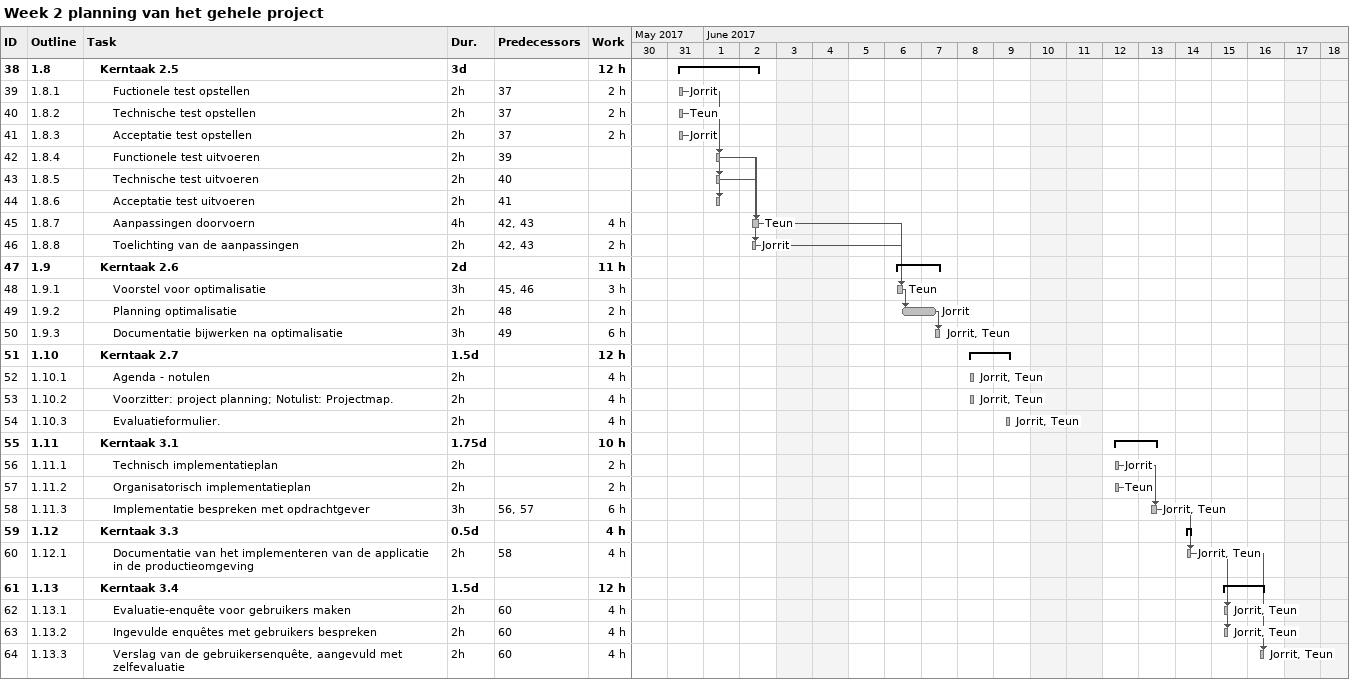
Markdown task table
Week 2 planning van het gehele project

| ID | WBS | Task | Duration | Start | Finish | Predecessors | Resources | Work (h) |
|---|---|---|---|---|---|---|---|---|
| 38 | 1.8 | **Kerntaak 2.5** | 3d | 2017-05-31 | 2017-06-02 |  |  | 12 |
| 39 | 1.8.1 | Fuctionele test opstellen | 2h | 2017-05-31 | 2017-05-31 | 37 | Jorrit | 2 |
| 40 | 1.8.2 | Technische test opstellen | 2h | 2017-05-31 | 2017-05-31 | 37 | Teun | 2 |
| 41 | 1.8.3 | Acceptatie test opstellen | 2h | 2017-05-31 | 2017-05-31 | 37 | Jorrit | 2 |
| 42 | 1.8.4 | Functionele test uitvoeren | 2h | 2017-06-01 | 2017-06-01 | 39 |  |  |
| 43 | 1.8.5 | Technische test uitvoeren | 2h | 2017-06-01 | 2017-06-01 | 40 |  |  |
| 44 | 1.8.6 | Acceptatie test uitvoeren | 2h | 2017-06-01 | 2017-06-01 | 41 |  |  |
| 45 | 1.8.7 | Aanpassingen doorvoern | 4h | 2017-06-02 | 2017-06-02 | 42, 43 | Teun | 4 |
| 46 | 1.8.8 | Toelichting van de aanpassingen | 2h | 2017-06-02 | 2017-06-02 | 42, 43 | Jorrit | 2 |
| 47 | 1.9 | **Kerntaak 2.6** | 2d | 2017-06-06 | 2017-06-07 |  |  | 11 |
| 48 | 1.9.1 | Voorstel voor optimalisatie | 3h | 2017-06-06 | 2017-06-06 | 45, 46 | Teun | 3 |
| 49 | 1.9.2 | Planning optimalisatie | 2h | 2017-06-06 | 2017-06-07 | 48 | Jorrit | 2 |
| 50 | 1.9.3 | Documentatie bijwerken na optimalisatie | 3h | 2017-06-07 | 2017-06-07 | 49 | Jorrit, Teun | 6 |
| 51 | 1.10 | **Kerntaak 2.7** | 1.5d | 2017-06-08 | 2017-06-09 |  |  | 12 |
| 52 | 1.10.1 | Agenda - notulen | 2h | 2017-06-08 | 2017-06-08 |  | Jorrit, Teun | 4 |
| 53 | 1.10.2 | Voorzitter: project planning; Notulist: Projectmap. | 2h | 2017-06-08 | 2017-06-08 |  | Jorrit, Teun | 4 |
| 54 | 1.10.3 | Evaluatieformulier. | 2h | 2017-06-09 | 2017-06-09 |  | Jorrit, Teun | 4 |
| 55 | 1.11 | **Kerntaak 3.1** | 1.75d | 2017-06-12 | 2017-06-13 |  |  | 10 |
| 56 | 1.11.1 | Technisch implementatieplan | 2h | 2017-06-12 | 2017-06-12 |  | Jorrit | 2 |
| 57 | 1.11.2 | Organisatorisch implementatieplan | 2h | 2017-06-12 | 2017-06-12 |  | Teun | 2 |
| 58 | 1.11.3 | Implementatie bespreken met opdrachtgever | 3h | 2017-06-13 | 2017-06-13 | 56, 57 | Jorrit, Teun | 6 |
| 59 | 1.12 | **Kerntaak 3.3** | 0.5d | 2017-06-14 | 2017-06-14 |  |  | 4 |
| 60 | 1.12.1 | Documentatie van het implementeren van de applicatie in de productieomgeving | 2h | 2017-06-14 | 2017-06-14 | 58 | Jorrit, Teun | 4 |
| 61 | 1.13 | **Kerntaak 3.4** | 1.5d | 2017-06-15 | 2017-06-16 |  |  | 12 |
| 62 | 1.13.1 | Evaluatie-enquête voor gebruikers maken | 2h | 2017-06-15 | 2017-06-15 | 60 | Jorrit, Teun | 4 |
| 63 | 1.13.2 | Ingevulde enquêtes met gebruikers bespreken | 2h | 2017-06-15 | 2017-06-15 | 60 | Jorrit, Teun | 4 |
| 64 | 1.13.3 | Verslag van de gebruikersenquête, aangevuld met zelfevaluatie | 2h | 2017-06-16 | 2017-06-16 | 60 | Jorrit, Teun | 4 |
